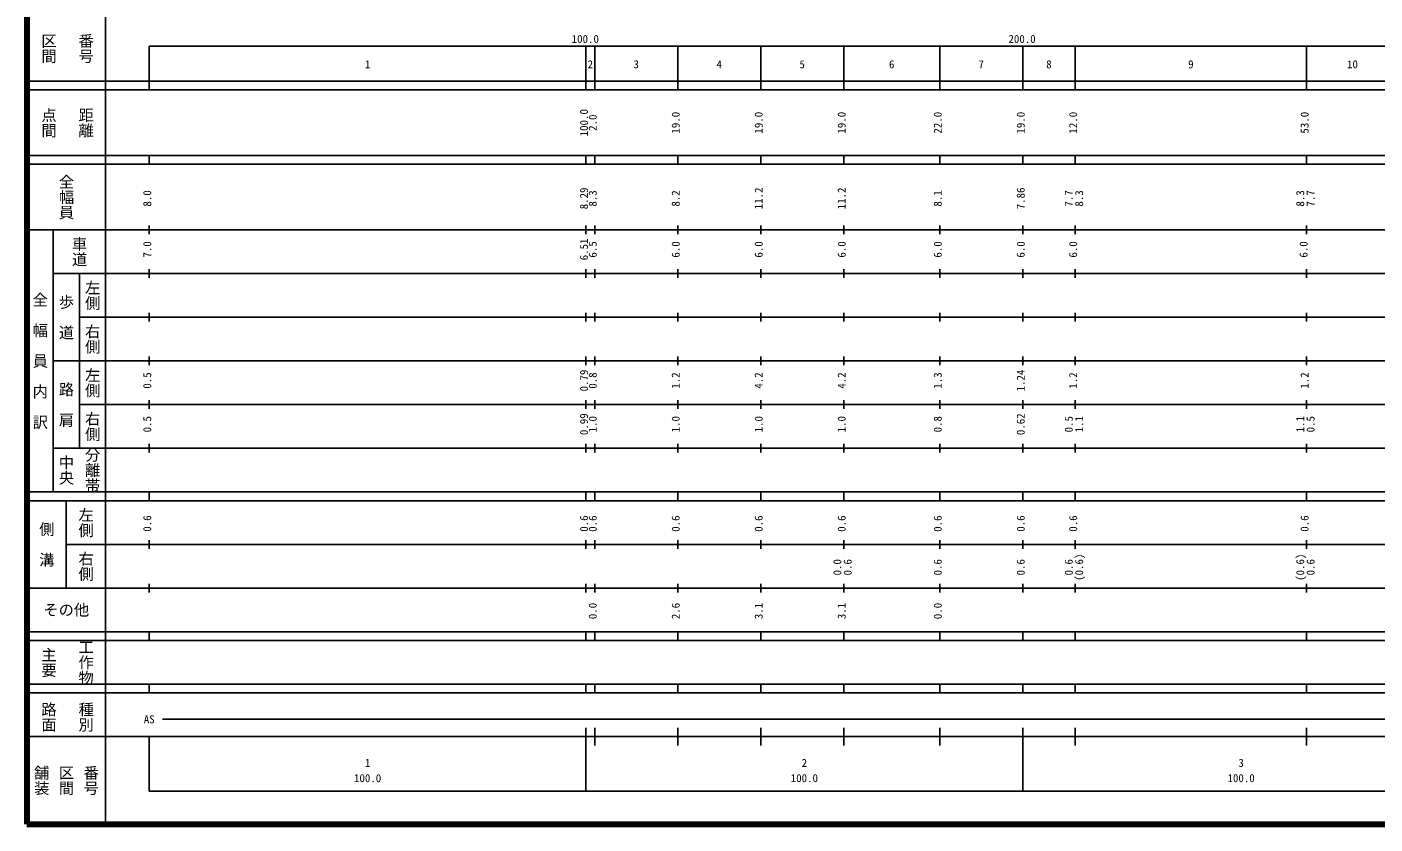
# Model space of a CAD drawing. Units: millimetres on the paper, enlarged 1000 times. Extents: x 40000 to 680000, y 20000 to 380000.
# Drawn here: x 40000 to 348666, y 20000 to 202409 of the extents above; entities that cross this region are included whole.
import ezdxf
from ezdxf.enums import TextEntityAlignment as Align

# ---------------------------------------------------------------- set-up
doc = ezdxf.new("R2010")
doc.units = ezdxf.units.MM
doc.header["$LTSCALE"] = 1000
doc.layers.add('M-TTL', color=2, linetype='Continuous', lineweight=13)
doc.layers.add('M-TTL-BAND', color=7, linetype='Continuous', lineweight=25)
doc.styles.add('@ＭＳ ゴシック', font='')
doc.styles.add('ＭＳ ゴシック', font='')
doc.styles.get('@ＭＳ ゴシック').set_extended_font_data('@MS Gothic')
doc.styles.get('ＭＳ ゴシック').set_extended_font_data('MS Gothic')

msp = doc.modelspace()

# ---------------------------------------------------------------- linework, layer by layer
at = {"layer": 'M-TTL', "lineweight": 140}
for p, q in [((40000, 380000), (40000, 20000)), ((40000, 20000), (680000, 20000))]:
    msp.add_line(p, q, dxfattribs=at)
at = {"layer": 'M-TTL-BAND'}
for p, q in [((58000, 370000), (58000, 20000)), ((68000, 198000), (579000, 198000)), ((68000, 198000), (68000, 188000)), ((168000, 188000), (168000, 198000)), ((170000, 188000), (170000, 198000)), ((189000, 188000), (189000, 198000)), ((208000, 188000), (208000, 198000)), ((227000, 188000), (227000, 198000)), ((249000, 188000), (249000, 198000)), ((268000, 188000), (268000, 198000)), ((280000, 188000), (280000, 198000)), ((333000, 188000), (333000, 198000)), ((40000, 190000), (579000, 190000)), ((40000, 188000), (579000, 188000)), ((40000, 173000), (579000, 173000)), ((68000, 171000), (68000, 173000)), ((168000, 171000), (168000, 173000)), ((170000, 171000), (170000, 173000)), ((189000, 171000), (189000, 173000)), ((208000, 171000), (208000, 173000)), ((227000, 171000), (227000, 173000)), ((249000, 171000), (249000, 173000)), ((268000, 171000), (268000, 173000)), ((280000, 171000), (280000, 173000)), ((333000, 171000), (333000, 173000)), ((40000, 171000), (579000, 171000)), ((40000, 156000), (579000, 156000)), ((46000, 96000), (46000, 156000)), ((68000, 155000), (68000, 157000)), ((168000, 155000), (168000, 157000)), ((170000, 155000), (170000, 157000)), ((189000, 155000), (189000, 157000)), ((208000, 155000), (208000, 157000)), ((227000, 155000), (227000, 157000)), ((249000, 155000), (249000, 157000)), ((268000, 155000), (268000, 157000)), ((280000, 155000), (280000, 157000)), ((333000, 155000), (333000, 157000)), ((46000, 146000), (579000, 146000)), ((52000, 146000), (52000, 106000)), ((68000, 145000), (68000, 147000)), ((168000, 145000), (168000, 147000)), ((170000, 145000), (170000, 147000)), ((189000, 145000), (189000, 147000)), ((208000, 145000), (208000, 147000)), ((227000, 145000), (227000, 147000)), ((249000, 145000), (249000, 147000)), ((268000, 145000), (268000, 147000)), ((280000, 145000), (280000, 147000)), ((333000, 145000), (333000, 147000)), ((52000, 136000), (579000, 136000)), ((68000, 135000), (68000, 137000)), ((168000, 135000), (168000, 137000)), ((170000, 135000), (170000, 137000)), ((189000, 135000), (189000, 137000)), ((208000, 135000), (208000, 137000)), ((227000, 135000), (227000, 137000)), ((249000, 135000), (249000, 137000)), ((268000, 135000), (268000, 137000)), ((280000, 135000), (280000, 137000)), ((333000, 135000), (333000, 137000)), ((68000, 125000), (68000, 127000)), ((168000, 125000), (168000, 127000)), ((170000, 125000), (170000, 127000)), ((189000, 125000), (189000, 127000)), ((208000, 125000), (208000, 127000)), ((227000, 125000), (227000, 127000)), ((249000, 125000), (249000, 127000)), ((268000, 125000), (268000, 127000)), ((280000, 125000), (280000, 127000)), ((333000, 125000), (333000, 127000)), ((46000, 126000), (579000, 126000)), ((52000, 116000), (579000, 116000)), ((68000, 115000), (68000, 117000)), ((168000, 115000), (168000, 117000)), ((170000, 115000), (170000, 117000)), ((189000, 115000), (189000, 117000)), ((208000, 115000), (208000, 117000)), ((227000, 115000), (227000, 117000)), ((249000, 115000), (249000, 117000)), ((268000, 115000), (268000, 117000)), ((280000, 115000), (280000, 117000)), ((333000, 115000), (333000, 117000)), ((46000, 106000), (579000, 106000)), ((68000, 105000), (68000, 107000)), ((168000, 105000), (168000, 107000)), ((170000, 105000), (170000, 107000)), ((189000, 105000), (189000, 107000)), ((208000, 105000), (208000, 107000)), ((227000, 105000), (227000, 107000)), ((249000, 105000), (249000, 107000)), ((268000, 105000), (268000, 107000)), ((280000, 105000), (280000, 107000)), ((333000, 105000), (333000, 107000)), ((40000, 96000), (579000, 96000)), ((68000, 94000), (68000, 96000)), ((168000, 94000), (168000, 96000)), ((170000, 94000), (170000, 96000)), ((189000, 94000), (189000, 96000)), ((208000, 94000), (208000, 96000)), ((227000, 94000), (227000, 96000)), ((249000, 94000), (249000, 96000)), ((268000, 94000), (268000, 96000)), ((280000, 94000), (280000, 96000)), ((333000, 94000), (333000, 96000)), ((40000, 94000), (579000, 94000)), ((49000, 94000), (49000, 74000)), ((49000, 84000), (579000, 84000)), ((68000, 83000), (68000, 85000)), ((168000, 83000), (168000, 85000)), ((170000, 83000), (170000, 85000)), ((189000, 83000), (189000, 85000)), ((208000, 83000), (208000, 85000)), ((227000, 83000), (227000, 85000)), ((249000, 83000), (249000, 85000)), ((268000, 83000), (268000, 85000)), ((280000, 83000), (280000, 85000)), ((333000, 83000), (333000, 85000)), ((68000, 73000), (68000, 75000)), ((168000, 73000), (168000, 75000)), ((170000, 73000), (170000, 75000)), ((189000, 73000), (189000, 75000)), ((208000, 73000), (208000, 75000)), ((227000, 73000), (227000, 75000)), ((249000, 73000), (249000, 75000)), ((268000, 73000), (268000, 75000)), ((280000, 73000), (280000, 75000)), ((333000, 73000), (333000, 75000)), ((40000, 74000), (579000, 74000)), ((40000, 64000), (579000, 64000)), ((40000, 62000), (579000, 62000)), ((68000, 62000), (68000, 64000)), ((168000, 62000), (168000, 64000)), ((170000, 62000), (170000, 64000)), ((189000, 62000), (189000, 64000)), ((208000, 62000), (208000, 64000)), ((227000, 62000), (227000, 64000)), ((249000, 62000), (249000, 64000)), ((268000, 62000), (268000, 64000)), ((280000, 62000), (280000, 64000)), ((333000, 62000), (333000, 64000)), ((40000, 52000), (579000, 52000)), ((40000, 50000), (579000, 50000)), ((68000, 50000), (68000, 52000)), ((168000, 50000), (168000, 52000)), ((170000, 50000), (170000, 52000)), ((189000, 50000), (189000, 52000)), ((208000, 50000), (208000, 52000)), ((227000, 50000), (227000, 52000)), ((249000, 50000), (249000, 52000)), ((268000, 50000), (268000, 52000)), ((280000, 50000), (280000, 52000)), ((333000, 50000), (333000, 52000)), ((71000, 44000), (565000, 44000)), ((168000, 27500), (168000, 42000)), ((170000, 38000), (170000, 42000)), ((189000, 38000), (189000, 42000)), ((208000, 38000), (208000, 42000)), ((227000, 38000), (227000, 42000)), ((249000, 38000), (249000, 42000)), ((268000, 27500), (268000, 42000)), ((280000, 38000), (280000, 42000)), ((333000, 38000), (333000, 42000)), ((40000, 40000), (579000, 40000)), ((68000, 40000), (68000, 27500)), ((68000, 27500), (579000, 27500))]:
    msp.add_line(p, q, dxfattribs=at)

# ---------------------------------------------------------------- texts
at = {"layer": 'M-TTL-BAND', "style": '@ＭＳ ゴシック'}
for s, p in [('区間', (45000, 197500)), ('番号', (53500, 197500)), ('点間', (45000, 180500)), ('距離', (53500, 180500)), ('全幅員', (49000, 163500)), ('車道', (52000, 151000)), ('左側', (55000, 141000)), ('全\u3000幅\u3000員\u3000内\u3000訳', (43000, 126000)), ('歩\u3000道', (49000, 136000)), ('右側', (55000, 131000)), ('左側', (55000, 121000)), ('路\u3000肩', (49000, 116000)), ('右側', (55000, 111000)), ('分離帯', (55000, 101000)), ('中央', (49000, 101000)), ('左側', (53500, 89000)), ('側\u3000溝', (44500, 84000)), ('右側', (53500, 79000)), ('主要', (45000, 57000)), ('工作物', (53500, 57000)), ('路面', (45000, 44500)), ('種別', (53500, 44500)), ('舗装', (43333, 30000)), ('区間', (49000, 30000)), ('番号', (54667, 30000))]:
    msp.add_text(s, height=2566, rotation=270, dxfattribs=at).set_placement(p, align=Align.MIDDLE_CENTER)
at = {"layer": 'M-TTL-BAND', "style": 'ＭＳ ゴシック'}
for s, p in [('100.0', (167844, 198195)), ('200.0', (267844, 198195)), ('1', (118000, 192405)), ('2', (169000, 192405)), ('3', (179500, 192405)), ('4', (198500, 192405)), ('5', (217500, 192405)), ('6', (238000, 192405)), ('7', (258500, 192405)), ('8', (274000, 192405)), ('9', (306500, 192405)), ('10', (343500, 192405)), ('AS', (68000, 42500)), ('1', (118000, 32523)), ('2', (218000, 32523)), ('3', (318000, 32523)), ('100.0', (118000, 29033)), ('100.0', (218000, 29033)), ('100.0', (318000, 29033))]:
    msp.add_text(s, height=1833, dxfattribs=at).set_placement(p, align=Align.BOTTOM_CENTER)
for s, p in [('100.0', (169000, 180500)), ('2.0', (171000, 180500)), ('19.0', (190000, 180500)), ('19.0', (209000, 180500)), ('19.0', (228000, 180500)), ('22.0', (250000, 180500)), ('19.0', (269000, 180500)), ('12.0', (281000, 180500)), ('53.0', (334000, 180500)), ('8.0', (69000, 163174)), ('8.29', (169000, 163174)), ('8.3', (171000, 163174)), ('8.2', (190000, 163174)), ('11.2', (209000, 163174)), ('11.2', (228000, 163174)), ('8.1', (250000, 163174)), ('7.86', (269000, 163174)), ('7.7', (280000, 163174)), ('8.3', (282370, 163174)), ('8.3', (333000, 163174)), ('7.7', (335370, 163174)), ('7.0', (69000, 151500)), ('6.51', (169000, 151500)), ('6.5', (171000, 151500)), ('6.0', (190000, 151500)), ('6.0', (209000, 151500)), ('6.0', (228000, 151500)), ('6.0', (250000, 151500)), ('6.0', (269000, 151500)), ('6.0', (281000, 151500)), ('6.0', (333765, 151500)), ('0.79', (169000, 121500)), ('1.24', (269000, 121500)), ('0.5', (69000, 121500)), ('0.8', (171000, 121500)), ('1.2', (190000, 121500)), ('4.2', (209000, 121500)), ('4.2', (228000, 121500)), ('1.3', (250000, 121500)), ('1.2', (281000, 121500)), ('1.2', (334000, 121500)), ('0.5', (69000, 111500)), ('0.99', (169000, 111500)), ('1.0', (171000, 111500)), ('1.0', (190000, 111500)), ('1.0', (209000, 111500)), ('1.0', (228000, 111500)), ('0.8', (250000, 111500)), ('0.62', (269000, 111500)), ('0.5', (280000, 111500)), ('1.1', (282370, 111500)), ('1.1', (333000, 111500)), ('0.5', (335370, 111500)), ('0.6', (69000, 88764)), ('0.6', (169000, 88764)), ('0.6', (171000, 88747)), ('0.6', (190000, 88747)), ('0.6', (209000, 88747)), ('0.6', (228000, 88747)), ('0.6', (250000, 88747)), ('0.6', (269000, 88764)), ('0.6', (281000, 88764)), ('0.6', (334000, 88764)), ('0.0', (227000, 78764)), ('0.6', (229370, 78764)), ('0.6', (250000, 78764)), ('0.6', (269000, 78764)), ('0.6', (280000, 78764)), ('(0.6)', (282370, 78764)), ('(0.6)', (333000, 78764)), ('0.6', (335370, 78764)), ('0.0', (171000, 68752)), ('2.6', (190000, 68752)), ('3.1', (209000, 68752)), ('3.1', (228000, 68752)), ('0.0', (250000, 68752))]:
    msp.add_text(s, height=1833, rotation=90, dxfattribs=at).set_placement(p, align=Align.BOTTOM_CENTER)
msp.add_text('その他', height=2566, dxfattribs=at).set_placement((49000, 69000), align=Align.MIDDLE_CENTER)

doc.saveas('drawing.dxf')
